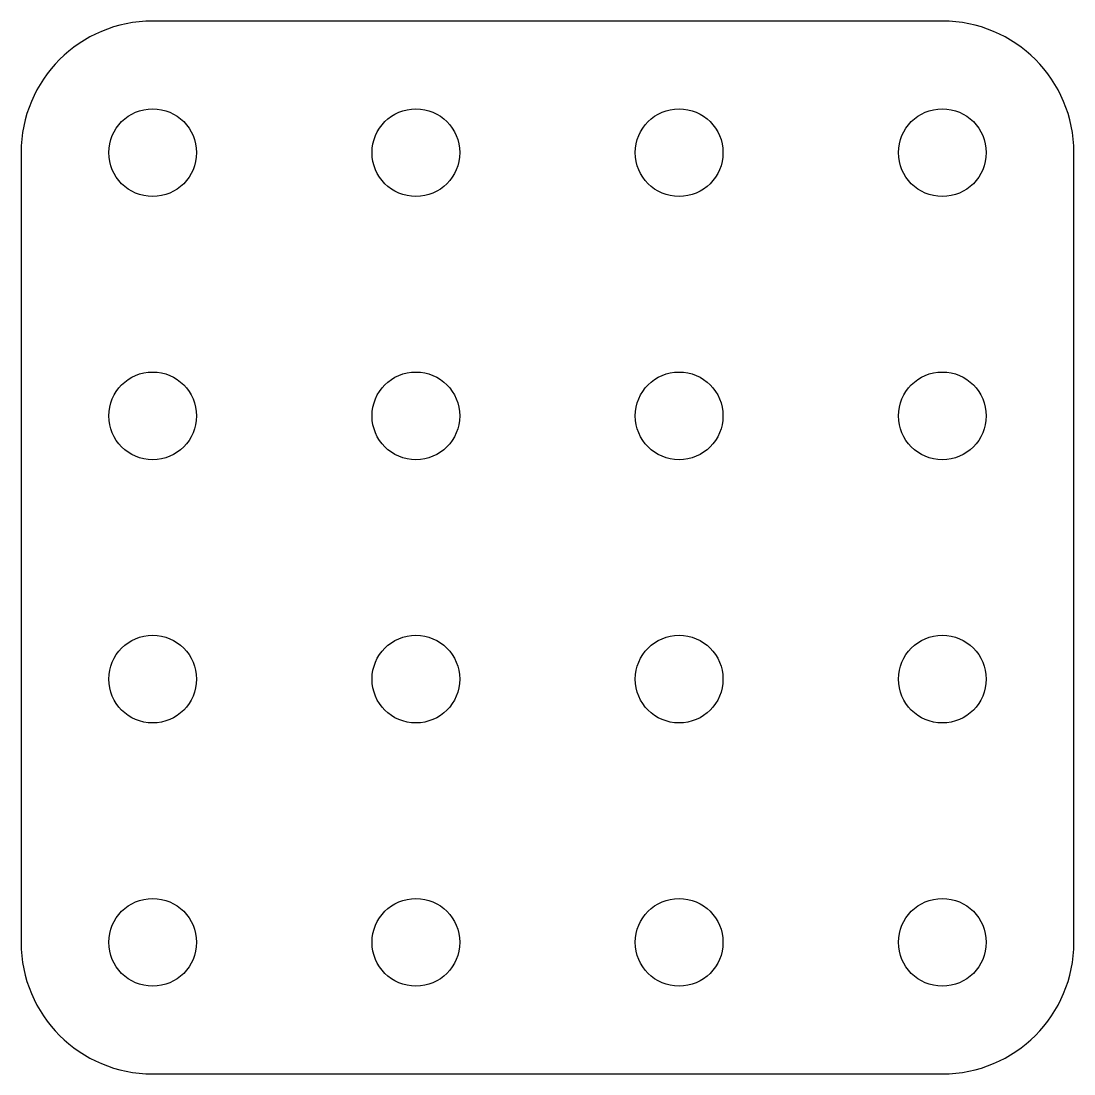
# Model space of a CAD drawing. Header units: millimetres. Extents: x -105.9 to -69.9, y 69.6 to 105.6.
import ezdxf

# ---------------------------------------------------------------- set-up
doc = ezdxf.new("R2010")
doc.units = ezdxf.units.MM
doc.layers.add('Default', color=7, linetype='Continuous')

msp = doc.modelspace()

# ---------------------------------------------------------------- linework, layer by layer
at = {"layer": 'Default', "color": 7, "linetype": 'Continuous'}
for p, q in [((-74.443, 105.557), (-101.443, 105.557)), ((-105.943, 101.057), (-105.943, 74.057)), ((-69.943, 74.057), (-69.943, 101.057)), ((-101.443, 69.557), (-74.443, 69.557))]:
    msp.add_line(p, q, dxfattribs=at)
for centre in [(-101.443, 101.057), (-92.443, 101.057), (-83.443, 101.057), (-74.443, 101.057), (-101.443, 92.057), (-92.443, 92.057), (-83.443, 92.057), (-74.443, 92.057), (-101.443, 83.057), (-92.443, 83.057), (-83.443, 83.057), (-74.443, 83.057), (-101.443, 74.057), (-92.443, 74.057), (-83.443, 74.057), (-74.443, 74.057)]:
    msp.add_circle(centre, 1.5, dxfattribs=at)
for centre, start, end in [((-101.443, 101.057), 90, 180), ((-74.443, 101.057), 0, 90), ((-101.443, 74.057), 180, 270), ((-74.443, 74.057), 270, 0)]:
    msp.add_arc(centre, 4.5, start, end, dxfattribs=at)

doc.saveas('drawing.dxf')
